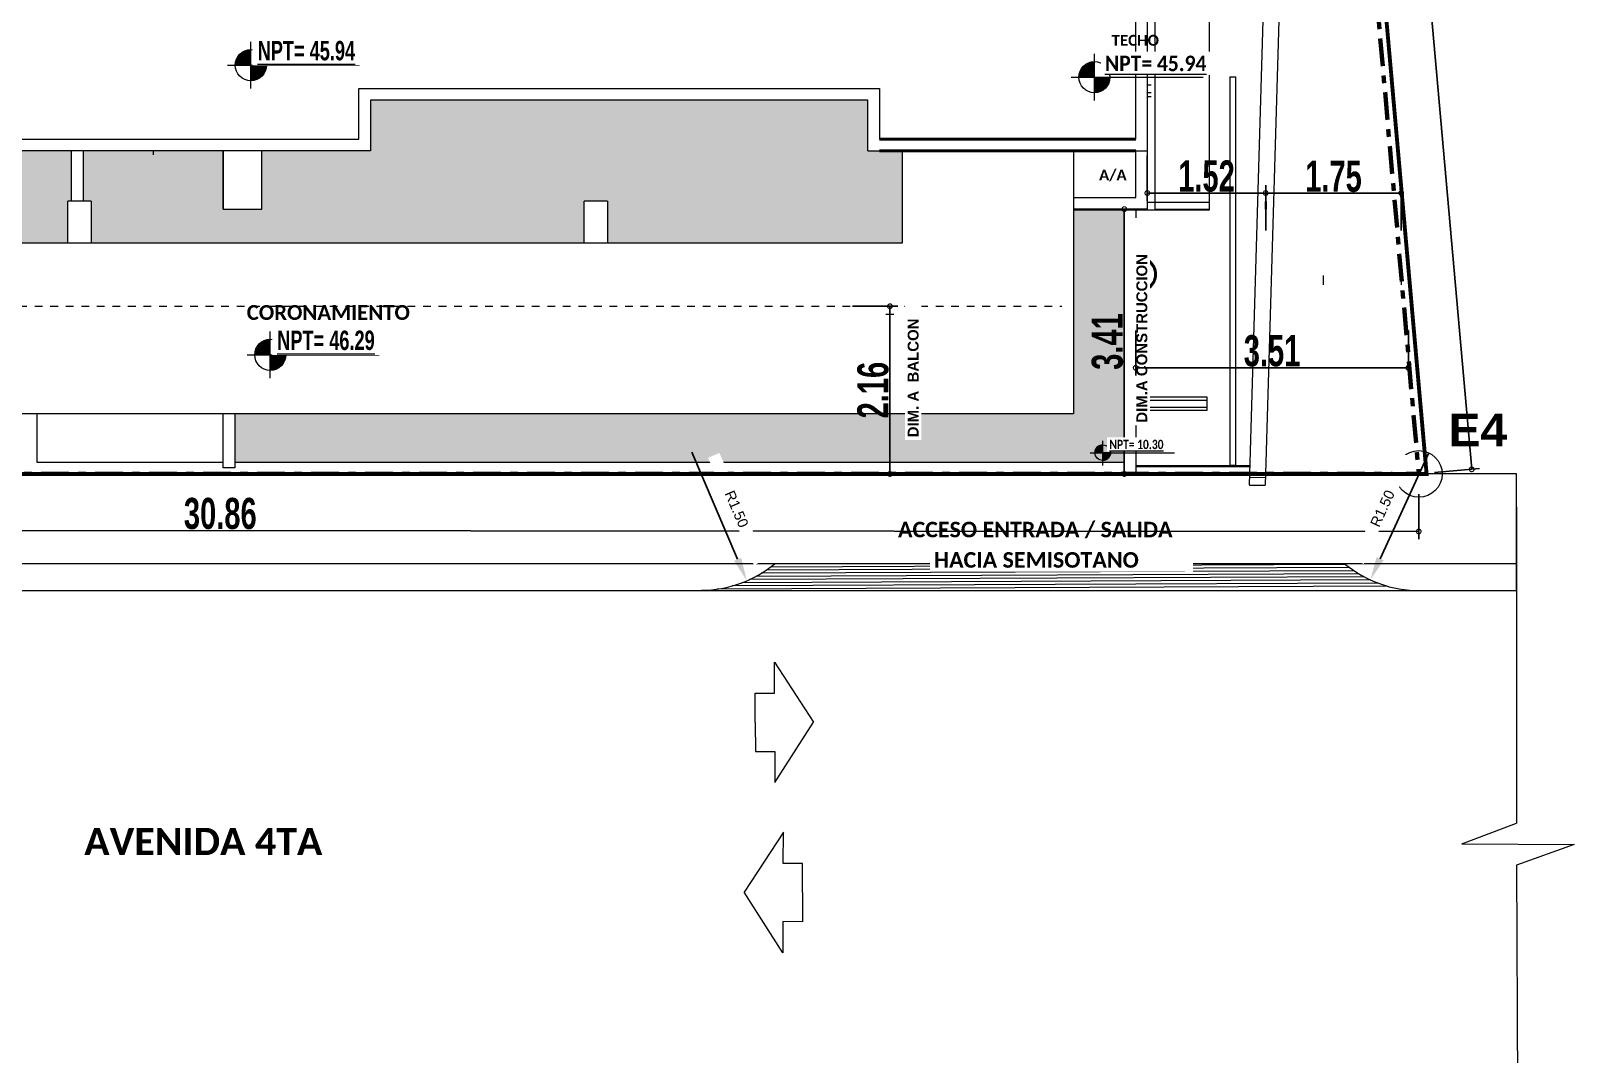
# Model space of a CAD drawing. Header units: metres. Extents: x -144 to 1000, y -717 to 29.
# Drawn here: x 38.16 to 58.03, y -574.93 to -561.77 of the extents above; entities that cross this region are included whole.
import ezdxf

# ---------------------------------------------------------------- set-up
doc = ezdxf.new("R2010")
doc.units = ezdxf.units.M
doc.linetypes.add('Basculante', pattern=[0.11625, 0.075, -0.04125])
doc.linetypes.add('Dash Dot 3_16_', pattern=[0.595313, 0.357187, -0.119063, 0, -0.119063])
doc.layers.get('0').update_dxf_attribs({"color": 1})
doc.layers.get('Defpoints').update_dxf_attribs({"color": 1})
doc.layers.add('00-MEDICION', color=30, linetype='Continuous')
for name, color, linetype, lineweight in [('A-ANNO-DIMS', 1, 'Continuous', 9), ('A-DETL', 1, 'Continuous', 9), ('A-DETL-GENF', 1, 'Continuous', 9), ('A-DETL-THIN', 1, 'Continuous', 9), ('A-FLOR', 2, 'Continuous', 9), ('A-FLOR-PATT', 8, 'Continuous', 50), ('A-GLAZ', 1, 'Continuous', 9), ('A-WALL', 4, 'Continuous', 9), ('C-PRKG', 2, 'Continuous', 9), ('G-ANNO-DIMS', 1, 'Continuous', 9), ('G-ANNO-TEXT', 2, 'Continuous', 9), ('S-COLS', 7, 'Continuous', 9)]:
    doc.layers.add(name, color=color, linetype=linetype, lineweight=lineweight)
doc.styles.add('Arial Narrow_B_2', font='ARIALNB.TTF', dxfattribs={"width": 1.2, "height": 0.7})
doc.styles.add('Arial_1', font='arial.ttf', dxfattribs={"height": 0.132717})
doc.styles.add('Britannic Bold_B', font='', dxfattribs={"width": 0.7})
doc.styles.add('Britannic Bold_B_1', font='', dxfattribs={"width": 0.7, "height": 0.4})
doc.styles.add('Britannic Bold_B_2', font='', dxfattribs={"width": 1.1, "height": 0.009})
doc.styles.add('Calibri_B_2', font='calibrib.ttf', dxfattribs={"height": 0.135})
doc.styles.add('Calibri_B_3', font='calibrib.ttf', dxfattribs={"height": 0.15})
doc.styles.add('Calibri_B_4', font='calibrib.ttf', dxfattribs={"height": 0.1125})
doc.styles.add('Calibri_B_5', font='calibrib.ttf', dxfattribs={"height": 0.66})
doc.styles.add('Calibri_B_6', font='calibrib.ttf', dxfattribs={"width": 0.9})
doc.styles.add('Calibri_B_7', font='calibrib.ttf', dxfattribs={"width": 0.8, "height": 0.18})
doc.styles.get('Britannic Bold_B').set_extended_font_data('Britannic Bold', bold=True)
doc.styles.get('Britannic Bold_B_1').set_extended_font_data('Britannic Bold', bold=True)
doc.styles.get('Britannic Bold_B_2').set_extended_font_data('Britannic Bold', bold=True)
doc.dimstyles.new('LINDEROS', dxfattribs={"dimscale": 0.3048, "dimtxt": 0.406749, "dimasz": 0.393701, "dimexe": 0.328084, "dimexo": 0.0625, "dimgap": 0.032808, "dimtad": 1, "dimrnd": 0.01, "dimzin": 0, "dimdsep": 46, "dimtxsty": 'Britannic Bold_B_1', "dimblk1": 'DOTSMALL', "dimblk2": 'DOTSMALL', "dimsah": 1, "dimcen": 0.09, "dimazin": 0, "dimtfac": 1, "dimtdec": 4, "dimtix": 1, "dimtmove": 0, "dimatfit": 3, "dimfxl": 1.64042, "dimfxlon": 1, "dimtvp": 1, "dimtolj": 1, "dimtzin": 0, "dimarcsym": 2})
doc.dimstyles.new('LINDEROS_2_1', dxfattribs={"dimscale": 0.3048, "dimtxt": 0.406749, "dimasz": 0.393701, "dimexe": 0.328084, "dimexo": 0.0625, "dimgap": 0.032808, "dimtad": 1, "dimrnd": 0.01, "dimzin": 0, "dimdsep": 46, "dimtxsty": 'Britannic Bold_B_1', "dimblk1": 'DOTSMALL', "dimblk2": 'DOTSMALL', "dimsah": 1, "dimcen": 0.09, "dimazin": 0, "dimtfac": 1, "dimtdec": 4, "dimtix": 1, "dimtmove": 0, "dimatfit": 3, "dimfxl": 1.64042, "dimfxlon": 1, "dimtvp": 1, "dimtolj": 1, "dimtzin": 0, "dimarcsym": 2})
doc.dimstyles.new('Radial_-_3_mm_Arial', dxfattribs={"dimscale": 0.3048, "dimtxt": 0.306078, "dimasz": 0.984252, "dimexe": 0.984252, "dimexo": 0, "dimgap": 0.574147, "dimtad": 1, "dimjust": 3, "dimrnd": 0.01, "dimzin": 0, "dimdsep": 46, "dimtxsty": 'Arial_1', "dimsah": 1, "dimcen": 0.09, "dimdle": 0.984252, "dimazin": 0, "dimtfac": 1, "dimtdec": 4, "dimtix": 1, "dimtmove": 0, "dimatfit": 2, "dimfxl": 1, "dimtvp": 1, "dimtfill": 1, "dimtolj": 1, "dimtzin": 0, "dimarcsym": 2})

# ---------------------------------------------------------------- blocks, each defined once
blk = doc.blocks.new('COLUMNAS - COLUMNAS-773079-Emplazamiento Copia 1')
at = {"layer": 'S-COLS'}
for p, q in [((-12.089, 22.744), (-12.989, 22.744)), ((-12.989, 22.744), (-12.989, 22.244)), ((-12.089, 22.444), (-12.089, 22.744)), ((-4.989, 22.544), (-5.339, 22.544)), ((-4.989, 22.394), (-4.989, 22.544)), ((-12.989, 22.244), (-12.589, 22.244)), ((-13.189, 13.495), (-13.189, 12.944)), ((5.111, 12.944), (5.111, 13.495)), ((-13.189, 12.944), (-12.989, 12.944)), ((5.012, 12.944), (5.111, 12.944)), ((-12.989, 11.194), (-13.189, 11.194)), ((-13.189, 11.194), (-13.189, 10.644)), ((-12.989, 3.694), (-13.189, 3.694)), ((-13.189, 3.694), (-13.189, 2.794)), ((-5.489, 3.544), (-5.489, 2.794)), ((-4.989, 2.794), (-4.989, 3.544)), ((-13.189, 2.794), (-12.889, 2.794)), ((-5.489, 2.794), (-4.989, 2.794))]:
    blk.add_line(p, q, dxfattribs=at)
blk = doc.blocks.new('Muros 2 - Muros 2-1258199-Emplazamiento Copia 1')
at = {"layer": 'A-WALL'}
for p, q in [((6.511, 2.794), (6.511, 8.994)), ((7.212, 2.794), (7.212, 8.994)), ((6.511, 2.884), (6.511, 5.54)), ((5.461, 2.784), (7.212, 2.784)), ((6.411, 2.884), (7.212, 2.884)), ((6.511, 2.794), (7.212, 2.794)), ((7.212, 2.784), (7.212, 2.884))]:
    blk.add_line(p, q, dxfattribs=at)
blk = doc.blocks.new('Muros 3 - Muros 3-1260425-Emplazamiento Copia 1')
at = {"layer": 'A-WALL'}
for p, q in [((-7.489, 2.359), (-7.489, 2.895)), ((-7.189, 2.895), (-7.489, 2.895)), ((-7.189, 2.895), (-7.189, 2.359)), ((-0.839, 2.359), (-0.839, 2.895)), ((-0.539, 2.895), (-0.839, 2.895)), ((-0.539, 2.895), (-0.539, 2.359))]:
    blk.add_line(p, q, dxfattribs=at)
blk = doc.blocks.new('M_Parking Space1 - 2_40-V5-Emplazamiento Copia 1')
at = {"layer": 'C-PRKG'}
for p, q in [((-0.039, 0), (0.035, 0)), ((-0.039, -5), (-0.039, 0)), ((0.035, -5), (0.035, 0)), ((0.331, -0.751), (0.331, -0.708)), ((0.331, -0.708), (1.248, -0.708)), ((0.331, -0.841), (0.331, -0.751)), ((1.248, -0.751), (0.331, -0.751)), ((0.331, -0.884), (0.331, -0.841)), ((1.248, -0.841), (0.331, -0.841)), ((1.248, -0.884), (0.331, -0.884)), ((0.035, -5), (-0.039, -5))]:
    blk.add_line(p, q, dxfattribs=at)
at = {"layer": 'C-PRKG', "lineweight": 15}
blk.add_line((1.248, 0), (0.035, 0), dxfattribs=at)
blk.add_arc((1.2, -2.46), 0.22, 77.2375, 282.7625, dxfattribs=at)
at = {"layer": 'C-PRKG'}
for radius, start, end in [(0.22, 77.3599, 180), (0.21, 76.6501, 180), (0.22, 180, 282.6401), (0.21, 180, 283.3499)]:
    blk.add_arc((1.2, -2.46), radius, start, end, dxfattribs=at)
at = {"layer": 'C-PRKG', "color": 252, "true_color": 0x959595}
blk.add_arc((1.2, -2.46), 0.2, 75.9274, 284.0726, dxfattribs=at)
blk = doc.blocks.new('1_00 X 1_1 - _90 X 1_10-981104-Emplazamiento Copia 1')
at = {"layer": 'A-GLAZ'}
blk.add_line((0, -0.075), (0, -0.125), dxfattribs=at)
blk = doc.blocks.new('1_40 X 1_1 - 1_80 X 1_10-1453896-Emplazamiento Copia 1')
at = {"layer": 'A-GLAZ'}
blk.add_line((0, 0.075), (0, 0.125), dxfattribs=at)
blk = doc.blocks.new('Muros 8 - Muros 2-1526807-Emplazamiento Copia 1')
at = {"layer": 'A-WALL'}
for p, q in [((-12.914, 0.159), (-12.914, 3.544)), ((-10.714, 3.544), (-10.714, 2.359)), ((3.236, 2.359), (3.236, 3.544)), ((5.436, 3.544), (5.436, 0.159)), ((-10.714, 2.359), (3.236, 2.359)), ((-12.514, 0.159), (-12.914, 0.159)), ((5.436, 0.159), (-8.267, 0.159))]:
    blk.add_line(p, q, dxfattribs=at)
blk = doc.blocks.new('1_00 X 1_1 - _90 X 1_10-V11-Emplazamiento Copia 1')
at = {"layer": 'A-GLAZ'}
blk.add_line((0, -0.075), (0, -0.125), dxfattribs=at)
blk = doc.blocks.new('1_40 X 1_1 - 1_20 X 1_10-1455317-Emplazamiento Copia 1')
at = {"layer": 'A-GLAZ'}
blk.add_line((0, 0.075), (0, 0.125), dxfattribs=at)
blk = doc.blocks.new('flecha pq - flecha pq-1071007-Emplazamiento Copia 1')
at = {"layer": 'A-DETL-GENF', "lineweight": 5}
for p, q in [((0.031, -0.297), (-0.344, -0.297)), ((-0.344, -0.297), (-0.344, -0.547)), ((0.031, -0.297), (0.406, -0.297)), ((0.406, -0.297), (0.406, -0.547)), ((-0.344, -0.547), (-0.744, -0.547)), ((-0.744, -0.547), (0.031, -1.047)), ((0.806, -0.547), (0.031, -1.047)), ((0.406, -0.547), (0.806, -0.547))]:
    blk.add_line(p, q, dxfattribs=at)
blk = doc.blocks.new('flecha pq - flecha pq-763177-Emplazamiento Copia 1')
at = {"layer": 'A-DETL-GENF', "lineweight": 5}
for p, q in [((-0.744, 0.547), (0.031, 1.047)), ((0.806, 0.547), (0.031, 1.047)), ((-0.344, 0.547), (-0.744, 0.547)), ((-0.344, 0.297), (-0.344, 0.547)), ((0.406, 0.297), (0.406, 0.547)), ((0.406, 0.547), (0.806, 0.547)), ((0.031, 0.297), (-0.344, 0.297)), ((0.031, 0.297), (0.406, 0.297))]:
    blk.add_line(p, q, dxfattribs=at)
blk = doc.blocks.new('Cotas de elevación - M_Cota de elevación - Destino rellenado-44836-Emplazamiento Copia 1')
at = {"layer": 'G-ANNO-DIMS'}
h = blk.add_hatch(color=256, dxfattribs=at)
edge = h.paths.add_edge_path()
edge.add_line((0, 0), (-0.002, 0))
edge.add_arc((0, 0), 0.002, 90, 180, ccw=False)
edge.add_line((0, 0.002), (0, 0))
h = blk.add_hatch(color=256, dxfattribs=at)
edge = h.paths.add_edge_path()
edge.add_line((0, 0), (0.002, 0))
edge.add_arc((0, 0), 0.002, 270, 360, ccw=False)
edge.add_line((0, -0.002), (0, 0))
for p, q in [((0, -0.003), (0, 0.003)), ((-0.003, 0), (0.014, 0))]:
    blk.add_line(p, q, dxfattribs=at)
blk.add_circle((0, 0), 0.002, dxfattribs=at)
blk = doc.blocks.new('_DotSmall')
at = {"color": 0, "linetype": 'ByBlock', "const_width": 0.5}
blk.add_lwpolyline([(-0.0625, 0, 1), (0.0625, 0, 1)], format="xyb", close=True, dxfattribs=at)
blk = doc.blocks.new('*D321')
at = {"layer": 'A-ANNO-DIMS', "color": 0, "lineweight": -2, "transparency": 16777216}
for p, q in [((24.468, -514.76), (24.468, -515.341)), ((55.33, -514.784), (55.33, -515.365)), ((55.33, -515.265), (24.468, -515.241))]:
    blk.add_line(p, q, dxfattribs=at)
at = {"layer": 'Defpoints', "color": 0, "transparency": 16777216}
for p in [(24.468, -514.741), (55.33, -514.765), (24.468, -515.241)]:
    blk.add_point(p, dxfattribs=at)
at = {"layer": 'A-ANNO-DIMS', "color": 0, "lineweight": -2, "transparency": 16777216, "xscale": 0.12, "yscale": 0.12, "zscale": 0.12}
for p, rotation in [((24.468, -515.241), 179.9548110985128), ((55.33, -515.265), 359.9548110985128)]:
    blk.add_blockref('_DotSmall', p, dxfattribs=dict(at, rotation=rotation))
at = {"layer": 'A-ANNO-DIMS', "color": 0, "transparency": 16777216, "insert": (39.899, -515.036), "char_height": 0.4, "width": 1.40028, "attachment_point": 5, "rotation": 359.9548, "style": 'Britannic Bold_B_1'}
blk.add_mtext('\\A1;30.86', dxfattribs=at)
blk = doc.blocks.new('*D324')
at = {"layer": 'A-ANNO-DIMS', "color": 0, "lineweight": -2, "transparency": 16777216}
for p, q in [((48.04, -512.367), (48.621, -512.367)), ((48.521, -514.525), (48.521, -512.367)), ((48.04, -514.525), (48.621, -514.525))]:
    blk.add_line(p, q, dxfattribs=at)
at = {"layer": 'Defpoints', "color": 0, "transparency": 16777216}
for p in [(48.021, -512.367), (48.521, -512.367), (48.021, -514.525)]:
    blk.add_point(p, dxfattribs=at)
at = {"layer": 'A-ANNO-DIMS', "color": 0, "lineweight": -2, "transparency": 16777216, "xscale": 0.12, "yscale": 0.12, "zscale": 0.12}
for p, rotation in [((48.521, -512.367), 90), ((48.521, -514.525), 270)]:
    blk.add_blockref('_DotSmall', p, dxfattribs=dict(at, rotation=rotation))
at = {"layer": 'A-ANNO-DIMS', "color": 0, "transparency": 16777216, "insert": (48.304, -513.446), "char_height": 0.4, "width": 1.08822, "attachment_point": 5, "rotation": 90, "style": 'Britannic Bold_B_1'}
blk.add_mtext('\\A1;2.16', dxfattribs=at)
blk = doc.blocks.new('*D325')
at = {"layer": 'A-ANNO-DIMS', "color": 0, "lineweight": -2, "transparency": 16777216}
for p, q in [((51.058, -511.117), (51.639, -511.117)), ((51.539, -514.525), (51.539, -511.117)), ((51.058, -514.525), (51.639, -514.525))]:
    blk.add_line(p, q, dxfattribs=at)
at = {"layer": 'Defpoints', "color": 0, "transparency": 16777216}
for p in [(51.039, -511.117), (51.539, -511.117), (51.039, -514.525)]:
    blk.add_point(p, dxfattribs=at)
at = {"layer": 'A-ANNO-DIMS', "color": 0, "lineweight": -2, "transparency": 16777216, "xscale": 0.12, "yscale": 0.12, "zscale": 0.12}
for p, rotation in [((51.539, -511.117), 90), ((51.539, -514.525), 270)]:
    blk.add_blockref('_DotSmall', p, dxfattribs=dict(at, rotation=rotation))
at = {"layer": 'A-ANNO-DIMS', "color": 0, "transparency": 16777216, "insert": (51.322, -512.821), "char_height": 0.4, "width": 1.08822, "attachment_point": 5, "rotation": 90, "style": 'Britannic Bold_B_1'}
blk.add_mtext('\\A1;3.41', dxfattribs=at)
blk = doc.blocks.new('*D327')
at = {"layer": 'A-ANNO-DIMS', "color": 0, "lineweight": -2, "transparency": 16777216}
for p, q in [((53.133, -487.434), (53.711, -487.382)), ((53.612, -487.391), (56.012, -514.465)), ((55.533, -514.507), (56.112, -514.456))]:
    blk.add_line(p, q, dxfattribs=at)
at = {"layer": 'Defpoints', "color": 0, "transparency": 16777216}
for p in [(53.114, -487.435), (55.514, -514.509), (56.012, -514.465)]:
    blk.add_point(p, dxfattribs=at)
at = {"layer": 'A-ANNO-DIMS', "color": 0, "lineweight": -2, "transparency": 16777216, "xscale": 0.12, "yscale": 0.12, "zscale": 0.12}
for p, rotation in [((53.612, -487.391), 95.06666666666572), ((56.012, -514.465), 275.0666666666657)]:
    blk.add_blockref('_DotSmall', p, dxfattribs=dict(at, rotation=rotation))
at = {"layer": 'A-ANNO-DIMS', "color": 0, "transparency": 16777216, "insert": (55.028, -500.909), "char_height": 0.4, "width": 1.40028, "attachment_point": 5, "rotation": 275.0667, "style": 'Britannic Bold_B_1'}
blk.add_mtext('\\A1;27.18', dxfattribs=at)
blk = doc.blocks.new('*D331')
at = {"layer": 'A-ANNO-DIMS', "color": 0, "lineweight": -2, "transparency": 16777216}
blk.add_line((45.97, -514.244), (46.56, -515.623), dxfattribs=at)
at = {"layer": 'A-ANNO-DIMS', "color": 0, "transparency": 16777216}
blk.add_solid([(46.606, -515.604), (46.514, -515.643), (46.678, -515.899)], dxfattribs=at)
at = {"layer": 'Defpoints', "color": 0, "transparency": 16777216}
blk.add_point((46.678, -515.899), dxfattribs=at)
at = {"layer": 'A-ANNO-DIMS', "color": 0, "transparency": 16777216, "insert": (46.547, -514.976), "char_height": 0.1327, "width": 1.47482, "attachment_point": 5, "rotation": 293.1529, "style": 'Arial_1', "bg_fill": 3, "box_fill_scale": 1.1, "bg_fill_color": 256, "bg_fill_true_color": 13158600, "bg_fill_transparency": 0}
blk.add_mtext('\\A1;R1.50', dxfattribs=at)
at = {"layer": 'Defpoints', "color": 0, "transparency": 16777216}
blk.add_point((46.088, -514.52), dxfattribs=at)
blk = doc.blocks.new('*D332')
at = {"layer": 'A-ANNO-DIMS', "color": 0, "lineweight": -2, "transparency": 16777216}
blk.add_line((55.459, -514.253), (54.833, -515.615), dxfattribs=at)
at = {"layer": 'A-ANNO-DIMS', "color": 0, "transparency": 16777216}
blk.add_solid([(54.787, -515.595), (54.878, -515.636), (54.707, -515.888)], dxfattribs=at)
at = {"layer": 'Defpoints', "color": 0, "transparency": 16777216}
blk.add_point((54.707, -515.888), dxfattribs=at)
at = {"layer": 'A-ANNO-DIMS', "color": 0, "transparency": 16777216, "insert": (54.863, -514.969), "char_height": 0.1327, "width": 1.47482, "attachment_point": 5, "rotation": 65.3075, "style": 'Arial_1', "bg_fill": 3, "box_fill_scale": 1.1, "bg_fill_color": 256, "bg_fill_true_color": 13158600, "bg_fill_transparency": 0}
blk.add_mtext('\\A1;R1.50', dxfattribs=at)
at = {"layer": 'Defpoints', "color": 0, "transparency": 16777216}
blk.add_point((55.334, -514.525), dxfattribs=at)
blk = doc.blocks.new('Cotas de elevación - COMODORO RIBADAVIA-627478-Emplazamiento Copia 1')
at = {"layer": 'G-ANNO-DIMS'}
h = blk.add_hatch(color=256, dxfattribs=at)
edge = h.paths.add_edge_path()
edge.add_arc((0, 0), 0.001, 90, 180, ccw=False)
edge.add_line((0, 0.001), (0, 0))
edge.add_line((0, 0), (-0.001, 0))
h = blk.add_hatch(color=256, dxfattribs=at)
edge = h.paths.add_edge_path()
edge.add_line((0, -0.001), (0, 0))
edge.add_line((0, 0), (0.001, 0))
edge.add_arc((0, 0), 0.001, 270, 360, ccw=False)
for p, q in [((-0.00162, 0), (0.00922, 0)), ((-0.001, 0), (0, 0)), ((0, -0.00163), (0, 0.00153)), ((0, 0), (0, 0.001)), ((0.001, 0), (0, 0)), ((0, 0), (0, -0.001))]:
    blk.add_line(p, q, dxfattribs=at)
blk.add_circle((0, 0), 0.001, dxfattribs=at)
for start, end in [(90, 180), (270, 360)]:
    blk.add_arc((0, 0), 0.001, start, end, dxfattribs=at)
blk = doc.blocks.new('*D347')
at = {"layer": 'A-ANNO-DIMS', "color": 0, "lineweight": -2, "transparency": 16777216}
for p, q in [((53.359, -511.391), (53.359, -510.81)), ((55.104, -511.391), (55.104, -510.81)), ((53.359, -510.91), (55.104, -510.91))]:
    blk.add_line(p, q, dxfattribs=at)
at = {"layer": 'Defpoints', "color": 0, "transparency": 16777216}
for p in [(55.104, -510.91), (53.359, -511.41), (55.104, -511.41)]:
    blk.add_point(p, dxfattribs=at)
at = {"layer": 'A-ANNO-DIMS', "color": 0, "lineweight": -2, "transparency": 16777216, "xscale": 0.12, "yscale": 0.12, "zscale": 0.12, "rotation": 180}
blk.add_blockref('_DotSmall', (53.359, -510.91), dxfattribs=at)
at = {"layer": 'A-ANNO-DIMS', "color": 0, "lineweight": -2, "transparency": 16777216, "xscale": 0.12, "yscale": 0.12, "zscale": 0.12}
blk.add_blockref('_DotSmall', (55.104, -510.91), dxfattribs=at)
at = {"layer": 'A-ANNO-DIMS', "color": 0, "transparency": 16777216, "insert": (54.232, -510.697), "char_height": 0.4, "width": 1.08822, "attachment_point": 5, "style": 'Britannic Bold_B_1'}
blk.add_mtext('\\A1;1.75', dxfattribs=at)
blk = doc.blocks.new('*D351')
at = {"layer": 'A-ANNO-DIMS', "color": 0, "lineweight": -2, "transparency": 16777216}
for p, q in [((51.685, -512.678), (51.685, -513.259)), ((55.196, -512.678), (55.196, -513.259)), ((51.685, -513.159), (55.196, -513.159))]:
    blk.add_line(p, q, dxfattribs=at)
at = {"layer": 'Defpoints', "color": 0, "transparency": 16777216}
for p in [(51.685, -512.659), (55.196, -512.659), (55.196, -513.159)]:
    blk.add_point(p, dxfattribs=at)
at = {"layer": 'A-ANNO-DIMS', "color": 0, "lineweight": -2, "transparency": 16777216, "xscale": 0.12, "yscale": 0.12, "zscale": 0.12, "rotation": 180}
blk.add_blockref('_DotSmall', (51.685, -513.159), dxfattribs=at)
at = {"layer": 'A-ANNO-DIMS', "color": 0, "lineweight": -2, "transparency": 16777216, "xscale": 0.12, "yscale": 0.12, "zscale": 0.12}
blk.add_blockref('_DotSmall', (55.196, -513.159), dxfattribs=at)
at = {"layer": 'A-ANNO-DIMS', "color": 0, "transparency": 16777216, "insert": (53.441, -512.942), "char_height": 0.4, "width": 1.08822, "attachment_point": 5, "style": 'Britannic Bold_B_1'}
blk.add_mtext('\\A1;3.51', dxfattribs=at)
blk = doc.blocks.new('*D352')
at = {"layer": 'A-ANNO-DIMS', "color": 0, "lineweight": -2, "transparency": 16777216}
for p, q in [((51.835, -510.429), (51.835, -511.01)), ((53.359, -511.391), (53.359, -510.81)), ((51.835, -510.91), (53.359, -510.91))]:
    blk.add_line(p, q, dxfattribs=at)
at = {"layer": 'Defpoints', "color": 0, "transparency": 16777216}
for p in [(51.835, -510.41), (53.359, -510.91), (53.359, -511.41)]:
    blk.add_point(p, dxfattribs=at)
at = {"layer": 'A-ANNO-DIMS', "color": 0, "lineweight": -2, "transparency": 16777216, "xscale": 0.12, "yscale": 0.12, "zscale": 0.12, "rotation": 180}
blk.add_blockref('_DotSmall', (51.835, -510.91), dxfattribs=at)
at = {"layer": 'A-ANNO-DIMS', "color": 0, "lineweight": -2, "transparency": 16777216, "xscale": 0.12, "yscale": 0.12, "zscale": 0.12}
blk.add_blockref('_DotSmall', (53.359, -510.91), dxfattribs=at)
at = {"layer": 'A-ANNO-DIMS', "color": 0, "transparency": 16777216, "insert": (52.597, -510.694), "char_height": 0.4, "width": 1.08822, "attachment_point": 5, "style": 'Britannic Bold_B_1'}
blk.add_mtext('\\A1;1.52', dxfattribs=at)
blk = doc.blocks.new('D')
at = {"layer": 'A-FLOR-PATT', "ltscale": 0.5, "true_color": 0x808080, "transparency": 33554559}
h = blk.add_hatch(dxfattribs=at)
h.set_pattern_fill('FP_6', color=8, style=0, pattern_type=2)
h.set_pattern_definition([(270, (29.30869, -508.19485), (0.1016, 6e-18), []), (0, (29.3087, -508.19485), (0.2032, 0.2032), [0.1016, -0.7112]), (0, (29.3387, -508.21485), (0.2032, 0.2032), [0.00838, -0.03226, 0.00838, -0.76378]), (0, (29.3387, -508.98685), (0.2032, 0.2032), [0.00838, -0.03226, 0.00838, -0.76378]), (0, (29.4097, -508.60085), (0.2032, 0.2032), [0.1016, -0.7112]), (0, (29.4407, -508.58085), (0.2032, 0.2032), [0.00838, -0.03226, 0.00838, -0.76378]), (0, (29.4407, -508.62085), (0.2032, 0.2032), [0.00838, -0.03226, 0.00838, -0.76378])])
h.paths.add_polyline_path([(50.456, -514.375), (51.535, -514.375), (51.535, -511.127), (50.885, -511.127), (50.885, -513.751), (40.085, -513.751), (40.085, -514.375), (50.456, -514.375)])
h.paths.add_polyline_path([(27.715, -513.627), (32.535, -513.627), (32.535, -512.467), (32.135, -512.467), (32.135, -511.117), (30.735, -511.117), (30.735, -511.016), (29.685, -511.016), (29.685, -504.411), (27.037, -513.627), (27.076, -513.627)])
h = blk.add_hatch(dxfattribs=at)
h.set_pattern_fill('FP_10', color=8, style=0, pattern_type=2)
h.set_pattern_definition([(0, (41.39569, -510.94585), (0, 0.1016), []), (90, (41.3957, -510.94585), (-0.2032, 0.2032), [0.1016, -0.7112]), (90, (41.4157, -510.91585), (-0.2032, 0.2032), [0.00838, -0.03226, 0.00838, -0.76378]), (90, (42.1877, -510.91585), (-0.2032, 0.2032), [0.00838, -0.03226, 0.00838, -0.76378]), (90, (41.8017, -510.84485), (-0.2032, 0.2032), [0.1016, -0.7112]), (90, (41.7817, -510.81385), (-0.2032, 0.2032), [0.00838, -0.03226, 0.00838, -0.76378]), (90, (41.8217, -510.81385), (-0.2032, 0.2032), [0.00838, -0.03226, 0.00838, -0.76378])])
h.paths.add_polyline_path([(32.508, -512.217), (32.535, -512.217), (32.535, -511.117), (32.385, -511.117), (32.385, -512.217)])
h.paths.add_polyline_path([(34.79, -511.551), (37.935, -511.551), (37.935, -511.016), (37.985, -511.016), (37.985, -510.367), (34.735, -510.367), (34.735, -511.551)])
h.paths.add_polyline_path([(38.235, -511.551), (44.585, -511.551), (44.585, -511.016), (44.885, -511.016), (44.885, -511.551), (48.685, -511.551), (48.685, -510.367), (48.235, -510.367), (48.235, -509.717), (41.835, -509.717), (41.835, -510.367), (40.435, -510.367), (40.435, -511.117), (39.935, -511.117), (39.935, -510.367), (38.135, -510.367), (38.135, -511.016), (38.235, -511.016), (38.235, -511.51)])
at = {"layer": 'A-FLOR-PATT', "true_color": 0xc0c0c0}
h = blk.add_hatch(dxfattribs=at)
h.set_pattern_fill('FP_4', color=9, style=0, pattern_type=2)
h.set_pattern_definition([(0, (45.42369, -513.91703), (0, 0.14924), [])])
h.paths.add_polyline_path([(53.154, -514.525), (53.155, -514.525), (53.158, -514.427), (51.685, -514.427), (51.685, -514.525), (53.15, -514.525)])
at = {"layer": 'A-DETL', "color": 7, "linetype": 'Dash Dot 3_16_', "lineweight": 70}
for p, q in [((52.93, -487.451), (55.331, -514.525)), ((55.331, -514.525), (24.469, -514.525))]:
    blk.add_line(p, q, dxfattribs=at)
at = {"layer": 'A-DETL', "color": 7, "linetype": 'Basculante', "lineweight": 35}
blk.add_line((53.359, -511.017), (53.359, -511.177), dxfattribs=at)
at = {"layer": 'A-DETL', "color": 253, "true_color": 0xb6b6b6}
for p, q in [((55.02, -511.017), (55.02, -511.137)), ((55.02, -511.017), (55.02, -511.137)), ((55.02, -511.017), (55.02, -511.137)), ((55.02, -511.017), (55.02, -511.137)), ((51.529, -511.117), (51.609, -511.117)), ((54.1, -511.973), (54.1, -512.093)), ((54.1, -511.973), (54.1, -512.093)), ((55.104, -511.973), (55.104, -512.093)), ((55.104, -511.973), (55.104, -512.093)), ((48.47, -512.467), (48.57, -512.467)), ((53.692, -513.009), (53.692, -513.129)), ((53.692, -513.009), (53.692, -513.129)), ((55.196, -513.009), (55.196, -513.129)), ((55.196, -513.009), (55.196, -513.129)), ((48.489, -514.525), (48.569, -514.525)), ((51.529, -514.525), (51.609, -514.525)), ((54.559, -515.81), (46.794, -515.843)), ((54.497, -515.77), (46.865, -515.803)), ((54.441, -515.73), (46.928, -515.763)), ((54.389, -515.69), (46.984, -515.723)), ((54.927, -515.969), (46.296, -516.006)), ((54.807, -515.929), (46.491, -515.965)), ((54.709, -515.889), (46.615, -515.924)), ((54.629, -515.849), (46.713, -515.884))]:
    blk.add_line(p, q, dxfattribs=at)
at = {"layer": 'A-DETL', "color": 9, "linetype": 'Basculante', "true_color": 0xc0c0c0}
blk.add_line((32.51, -512.367), (50.735, -512.367), dxfattribs=at)
at = {"layer": 'A-DETL-THIN', "lineweight": 5}
for p, q in [((56.588, -514.95), (56.588, -519.017)), ((24.055, -515.675), (56.588, -515.675)), ((24.055, -516.025), (56.588, -516.025)), ((55.885, -519.284), (56.588, -519.017)), ((55.885, -519.284), (57.33, -519.292)), ((57.33, -519.292), (56.59, -519.557)), ((56.59, -519.557), (56.607, -523.394))]:
    blk.add_line(p, q, dxfattribs=at)
blk.add_circle((55.331, -514.525), 0.3, dxfattribs=at)
for centre, start, end in [((46.088, -514.52), 270.25, 309.6325), ((55.334, -514.525), 230.0615, 270.288)]:
    blk.add_arc(centre, 1.5, start, end, dxfattribs=at)
at = {"layer": 'A-FLOR'}
for p, q in [((39.935, -511.117), (39.935, -510.367)), ((37.535, -513.751), (37.535, -514.375)), ((51.685, -514.416), (52.898, -514.416)), ((51.685, -514.427), (53.158, -514.427)), ((52.972, -514.416), (53.158, -514.416)), ((53.155, -514.525), (51.685, -514.525)), ((56.588, -514.525), (53.355, -514.525)), ((56.588, -516.025), (56.588, -514.525)), ((24.055, -516.025), (56.588, -516.025))]:
    blk.add_line(p, q, dxfattribs=at)
at = {"layer": 'A-WALL'}
for p, q in [((53.15, -514.667), (53.633, -498.416)), ((53.833, -498.416), (53.351, -514.667)), ((51.685, -510.217), (51.685, -505.717)), ((51.835, -505.717), (51.835, -511.117)), ((41.685, -509.567), (48.385, -509.567)), ((41.685, -510.217), (41.685, -509.567)), ((48.385, -509.567), (48.385, -510.217)), ((48.235, -509.717), (41.835, -509.717)), ((41.835, -509.717), (41.835, -510.367)), ((48.235, -510.367), (48.235, -509.717)), ((32.585, -510.217), (41.685, -510.217)), ((41.835, -510.367), (32.435, -510.367)), ((37.985, -511.016), (37.985, -510.367)), ((38.135, -510.367), (38.135, -511.016)), ((48.235, -510.367), (48.385, -510.367)), ((51.685, -510.967), (51.685, -510.367)), ((51.685, -510.367), (51.835, -510.367)), ((38.135, -511.016), (37.985, -511.016)), ((50.885, -510.967), (51.685, -510.967)), ((51.835, -511.117), (50.885, -511.117)), ((51.535, -514.375), (51.535, -511.127)), ((51.685, -511.127), (51.685, -514.525)), ((37.535, -513.751), (37.535, -514.375)), ((39.935, -514.445), (39.935, -513.751)), ((40.085, -513.751), (40.085, -514.445)), ((37.535, -514.375), (39.935, -514.375)), ((40.085, -514.375), (51.535, -514.375)), ((51.685, -514.525), (26.622, -514.525)), ((40.085, -514.445), (39.935, -514.445)), ((53.154, -514.564), (53.353, -514.57)), ((53.15, -514.667), (53.351, -514.667))]:
    blk.add_line(p, q, dxfattribs=at)
at = {"layer": 'A-WALL', "lineweight": 50}
for p, q in [((48.385, -510.217), (51.685, -510.217)), ((51.685, -510.367), (48.385, -510.367))]:
    blk.add_line(p, q, dxfattribs=at)
at = {"layer": 'A-DETL-GENF', "lineweight": 5}
for name, p, rotation in [('flecha pq - flecha pq-1071007-Emplazamiento Copia 1', (46.491, -517.754), 90.24998812027091), ('flecha pq - flecha pq-763177-Emplazamiento Copia 1', (47.692, -519.944), 89.69998812015183)]:
    blk.add_blockref(name, p, dxfattribs=dict(at, rotation=rotation))
at = {"layer": 'A-GLAZ'}
for name, p, rotation in [('1_40 X 1_1 - 1_20 X 1_10-1455317-Emplazamiento Copia 1', (51.76, -509.517), 270.0000000000001), ('1_00 X 1_1 - _90 X 1_10-981104-Emplazamiento Copia 1', (51.76, -509.618), 90), ('1_00 X 1_1 - _90 X 1_10-981104-Emplazamiento Copia 1', (51.76, -509.618), 90), ('1_00 X 1_1 - _90 X 1_10-981104-Emplazamiento Copia 1', (51.76, -509.618), 90), ('1_00 X 1_1 - _90 X 1_10-981104-Emplazamiento Copia 1', (51.76, -509.618), 90), ('1_00 X 1_1 - _90 X 1_10-981104-Emplazamiento Copia 1', (51.76, -509.667), 90), ('1_00 X 1_1 - _90 X 1_10-981104-Emplazamiento Copia 1', (51.76, -509.667), 90), ('1_00 X 1_1 - _90 X 1_10-981104-Emplazamiento Copia 1', (51.76, -509.667), 90), ('1_00 X 1_1 - _90 X 1_10-981104-Emplazamiento Copia 1', (51.76, -509.667), 90), ('1_00 X 1_1 - _90 X 1_10-V11-Emplazamiento Copia 1', (51.76, -509.667), 90), ('1_00 X 1_1 - _90 X 1_10-V11-Emplazamiento Copia 1', (51.76, -509.667), 90), ('1_40 X 1_1 - 1_80 X 1_10-1453896-Emplazamiento Copia 1', (39.035, -510.292), 180)]:
    blk.add_blockref(name, p, dxfattribs=dict(at, rotation=rotation))
at = {"layer": 'A-WALL'}
for name, p in [('Muros 2 - Muros 2-1258199-Emplazamiento Copia 1', (45.424, -513.911)), ('Muros 8 - Muros 2-1526807-Emplazamiento Copia 1', (45.449, -513.911)), ('Muros 3 - Muros 3-1260425-Emplazamiento Copia 1', (45.424, -513.911))]:
    blk.add_blockref(name, p, dxfattribs=at)
at = {"layer": 'C-PRKG', "rotation": 180}
blk.add_blockref('M_Parking Space1 - 2_40-V5-Emplazamiento Copia 1', (52.933, -514.416), dxfattribs=at)
at = {"layer": 'G-ANNO-DIMS', "xscale": 99.99999999999993, "yscale": 99.99999999999993, "zscale": 99.99999999999993}
for name, p in [('Cotas de elevación - M_Cota de elevación - Destino rellenado-44836-Emplazamiento Copia 1', (40.292, -509.265)), ('Cotas de elevación - M_Cota de elevación - Destino rellenado-44836-Emplazamiento Copia 1', (51.154, -509.419)), ('Cotas de elevación - M_Cota de elevación - Destino rellenado-44836-Emplazamiento Copia 1', (40.543, -512.992)), ('Cotas de elevación - COMODORO RIBADAVIA-627478-Emplazamiento Copia 1', (51.262, -514.251))]:
    blk.add_blockref(name, p, dxfattribs=at)
at = {"layer": 'S-COLS'}
blk.add_blockref('COLUMNAS - COLUMNAS-773079-Emplazamiento Copia 1', (45.424, -513.911), dxfattribs=at)
at = {"layer": 'G-ANNO-TEXT', "attachment_point": 1}
for s, insert, char_height, width, style in [('TECHO', (51.376, -508.875), 0.14, 0.79367, 'Calibri_B_5'), ('A/A', (51.214, -510.608), 0.14, 0.45696, 'Calibri_B_5'), ('E4', (55.712, -513.748), 0.42, 0.89789, 'Britannic Bold_B_2')]:
    blk.add_mtext(s, dxfattribs=dict(at, insert=insert, char_height=char_height, width=width, style=style))
at = {"layer": 'G-ANNO-TEXT', "attachment_point": 1, "bg_fill": 3, "box_fill_scale": 1.25, "bg_fill_color": 256, "bg_fill_true_color": 13158600, "bg_fill_transparency": 0}
for s, insert, char_height, width, style in [('ACCESO ENTRADA / SALIDA', (48.625, -515.14), 0.2, 4.40126, 'Calibri_B_4'), ('AVENIDA 4TA', (38.147, -519.079), 0.35, 3.76793, 'Calibri_B_2')]:
    blk.add_mtext(s, dxfattribs=dict(at, insert=insert, char_height=char_height, width=width, style=style))
at = {"layer": 'A-ANNO-DIMS', "color": 5, "true_color": 0x0000ff}
for base, p1, p2, angle, override, picture, middle in [((56.012, -514.465), (53.114, -487.435), (55.514, -514.509), 275.0667, {"dimpost": '<>', "dimfxl": 27.18}, '*D327', (55.028, -500.909)), ((51.539, -511.117), (51.039, -514.525), (51.039, -511.117), 90, {"dimpost": '<>', "dimfxl": 3.408526}, '*D325', (51.322, -512.821))]:
    dim = blk.add_linear_dim(base=base, p1=p1, p2=p2, angle=angle, dimstyle='LINDEROS', override=override, dxfattribs=at)
    dim.commit()
    dim.dimension.update_dxf_attribs({"geometry": picture, "text_midpoint": middle})
at = {"layer": 'A-ANNO-DIMS'}
dim = blk.add_linear_dim(base=(55.1043, -510.9101), p1=(53.3589, -511.4101), p2=(55.1043, -511.4101), dimstyle='LINDEROS_2_1', override={"dimpost": '<>', "dimfxl": 1.745405}, dxfattribs=at)
dim.commit()
dim.dimension.update_dxf_attribs({"geometry": '*D347', "text_midpoint": (54.2316, -510.6967)})
dim = blk.add_linear_dim(base=(48.521, -512.367), p1=(48.021, -514.525), p2=(48.021, -512.367), angle=90, dimstyle='LINDEROS_2_1', override={"dimpost": '<>', "dimfxl": 2.158639}, dxfattribs=at)
dim.commit()
dim.dimension.update_dxf_attribs({"geometry": '*D324', "text_midpoint": (48.304, -513.446)})
at = {"layer": 'G-ANNO-DIMS', "attachment_point": 1, "bg_fill": 3, "box_fill_scale": 1.25, "bg_fill_color": 256, "bg_fill_true_color": 13158600, "bg_fill_transparency": 0}
for s, insert, char_height, width, line_spacing_factor, style in [('\\LNPT= 45.94', (40.38, -508.953), 0.25, 2.37942, 1.000203, 'Britannic Bold_B'), ('\\LNPT= 45.94', (51.29, -509.142), 0.2, 1.59358, 1.158048, 'Calibri_B_6'), ('\\LNPT= 46.29', (40.632, -512.68), 0.25, 2.37942, 1.000203, 'Britannic Bold_B'), ('\\LNPT= 10.30', (51.347, -514.085), 0.12, 1.06809, 1.158048, 'Calibri_B_7')]:
    blk.add_mtext(s, dxfattribs=dict(at, insert=insert, char_height=char_height, width=width, line_spacing_factor=line_spacing_factor, style=style))
at = {"layer": 'G-ANNO-TEXT', "char_height": 0.14, "attachment_point": 1, "rotation": 90, "style": 'Arial Narrow_B_2', "bg_fill": 3, "box_fill_scale": 1.25, "bg_fill_color": 256, "bg_fill_true_color": 13158600, "bg_fill_transparency": 0}
for s, insert, width in [('DIM.A CONSTRUCCION', (51.694, -513.865), 2.59747), ('DIM. A  BALCON', (48.75, -514.053), 1.83747)]:
    blk.add_mtext(s, dxfattribs=dict(at, insert=insert, width=width))
at = {"layer": 'G-ANNO-TEXT', "insert": (49.088, -515.531), "char_height": 0.2, "width": 3.28692, "attachment_point": 1, "style": 'Calibri_B_4', "bg_fill": 3, "box_fill_scale": 1.25, "bg_fill_color": 256, "bg_fill_true_color": 13158600, "bg_fill_transparency": 0}
blk.add_mtext('HACIA SEMISOTANO', dxfattribs=at)
at = {"layer": 'A-ANNO-DIMS', "color": 5, "true_color": 0x0000ff}
dim = blk.add_linear_dim(base=(24.468, -515.241), p1=(55.33, -514.765), p2=(24.468, -514.741), angle=359.9548, dimstyle='LINDEROS', override={"dimpost": '<>', "dimfxl": 30.861914}, dxfattribs=at)
dim.commit()
dim.dimension.update_dxf_attribs({"geometry": '*D321', "text_midpoint": (39.899, -515.036)})
at = {"layer": 'G-ANNO-TEXT', "insert": (40.24, -512.352), "char_height": 0.19, "width": 3.0881, "attachment_point": 1, "style": 'Calibri_B_3'}
blk.add_mtext('CORONAMIENTO', dxfattribs=at)
at = {"layer": 'A-ANNO-DIMS'}
for base, p1, p2, override, picture, middle in [((53.359, -510.91), (51.835, -510.41), (53.359, -511.41), {"dimpost": '<>', "dimfxl": 1.822616}, '*D352', (52.597, -510.694)), ((55.196, -513.159), (51.685, -512.659), (55.196, -512.659), {"dimpost": '<>', "dimfxl": 3.511041}, '*D351', (53.441, -512.942))]:
    dim = blk.add_linear_dim(base=base, p1=p1, p2=p2, dimstyle='LINDEROS_2_1', override=override, dxfattribs=at)
    dim.commit()
    dim.dimension.update_dxf_attribs({"geometry": picture, "text_midpoint": middle})
for center, mpoint, picture, middle in [((46.088, -514.52), (46.678, -515.899), '*D331', (46.547, -514.976)), ((55.334, -514.525), (54.707, -515.888), '*D332', (54.863, -514.969))]:
    dim = blk.add_radius_dim(center=center, mpoint=mpoint, dimstyle='Radial_-_3_mm_Arial', override={"dimpost": 'R<>'}, dxfattribs=at)
    dim.commit()
    dim.dimension.update_dxf_attribs({"geometry": picture, "text_midpoint": middle})

msp = doc.modelspace()

# ---------------------------------------------------------------- block references
at = {"color": 3}
msp.add_blockref('D', (0.701, -52.942), dxfattribs=at)

# ---------------------------------------------------------------- next in the draw order: linework, layer by layer
at = {"layer": '00-MEDICION', "const_width": 0.05}
msp.add_lwpolyline([(25.06, -567.468), (32.071, -543.069), (53.722, -540.283), (54.577, -549.915), (56.132, -567.468)], close=True, dxfattribs=at)

doc.saveas('drawing.dxf')
